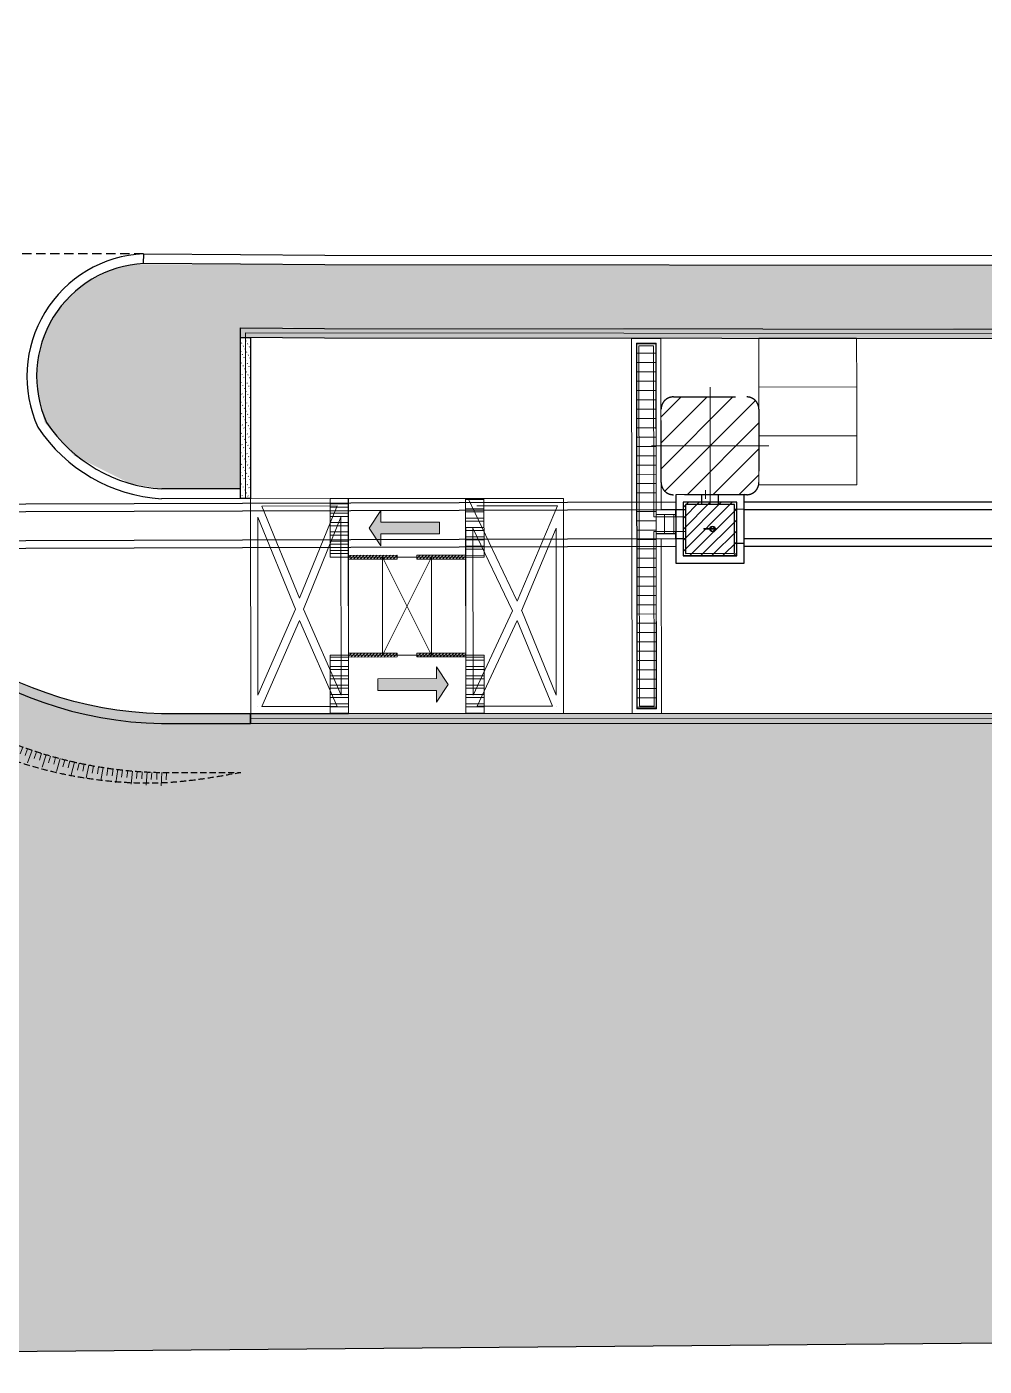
# Model space of a CAD drawing. Header units: millimetres. Extents: x -741734 to 900748, y -161760 to 44149.
# Drawn here: x -161733 to -142152, y -18580 to 8824 of the extents above; entities that cross this region are included whole.
import ezdxf

# ---------------------------------------------------------------- set-up
doc = ezdxf.new("R2010")
doc.units = ezdxf.units.MM
doc.header["$LTSCALE"] = 100
doc.header["$MEASUREMENT"] = 0
for name, pattern in [('Center', [29.999999120608162, 12.00000007375544, -5.999999682284241, 5.999999682284241, -5.999999682284241]), ('DASHDOT', [1, 0.5, -0.25, 0, -0.25]), ('DASHED', [19.049999999999997, 12.7, -6.349999999999999])]:
    doc.linetypes.add(name, pattern=pattern)
for name, color, linetype in [('0.BR.MEP DUONG TK', 3, 'Continuous'), ('4', 4, 'DASHED'), ('7', 7, 'Continuous'), ('L1-DRAINAGE-LONG_DITCH', 240, 'Continuous'), ('Layer1', 113, 'Continuous')]:
    doc.layers.add(name, color=color, linetype=linetype)
for name, color, linetype, lineweight in [('1', 1, 'Continuous', 18), ('3', 3, 'DASHDOT', 13), ('8', 251, 'Continuous', 0), ('ANGLE', 6, 'Continuous', 9), ('ARC-PAKING-AR', 8, 'Continuous', 5), ('ARC-PARKING', 2, 'Continuous', 5), ('ARC-VIEW', 90, 'Continuous', 5), ('AXIS', 10, 'Center', 5), ('hatch', 8, 'Continuous', 9), ('HTP-profile- REVISE1$0$8', 104, 'Continuous', 0), ('Trench', 30, 'Continuous', 15), ('trench cover', 74, 'Continuous', 0)]:
    doc.layers.add(name, color=color, linetype=linetype, lineweight=lineweight)
pattern_1 = [(298.9387258657642, (-1343968799.428788, -45579464.74643579), (87.51376794574965, 48.38739939217111), [10, -60])]
pattern_2 = [(45.00000056375756, (14.0185116333887, 100.7955895643681), (-0.03367596078536152, 0.03367596012265715), [])]
pattern_3 = [(45.00000056375756, (14.01851012208499, 99.99527097982354), (-0.03367596078536152, 0.03367596012265715), [])]

# ---------------------------------------------------------------- blocks, each defined once
blk = doc.blocks.new('*U27')
at = {"layer": '1', "flags": 128}
for points in [[(0.1972853749381139, 4.880044351686375e-05), (0.1974214222710572, -0.2707675525896301)], [(0.2944278680043632, 9.760128839655935e-05), (0.2945010471179783, -0.1455720482350103)], [(0.100142881703016, -9.56458384715475e-11), (0.1002160602401598, -0.1456696495384672)]]:
    blk.add_lwpolyline(points, dxfattribs=at)
blk = doc.blocks.new('*U26')
for p, rotation in [((610607.8648026916, 1197959.079965899), 58.76308660819111), ((610607.7049145837, 1197958.826140791), 56.8220747735415), ((610607.3598152233, 1197958.335458884), 52.9400511042423), ((610607.5365210145, 1197958.577876821), 54.8810629388919), ((610607.1749999878, 1197958.099165165), 50.99903926959269), ((610606.9822873917, 1197957.869266821), 49.05802743494309), ((610606.7818985812, 1197957.646027672), 47.11701560029348), ((610606.5740635117, 1197957.429703895), 45.1760037656437), ((610606.1370168661, 1197957.018787197), 41.29398009634433), ((610606.3590206829, 1197957.22054373), 43.23499193099392), ((610605.9083068207, 1197956.824665823), 39.35296826169472), ((610605.6731530016, 1197956.638402369), 37.41195642704512), ((610605.1846005251, 1197956.290294943), 33.5299327577461), ((610605.4318252583, 1197956.460210581), 35.47094459239552), ((610604.6736013363, 1197955.976062335), 29.64790908844689), ((610604.9317625035, 1197956.128850439), 31.5889209230965), ((610604.1425003395, 1197955.697146517), 25.76588541914769), ((610604.4104132749, 1197955.832105962), 27.70689725379729), ((610603.5937346838, 1197955.454827393), 21.88386174984829), ((610603.8701699721, 1197955.57133887), 23.82487358449809), ((610595.9271807376, 1197955.198105933), 16.08958014916806), ((610596.2193282039, 1197955.265661791), 9.950746629641984), ((610596.517024694, 1197955.301588602), 3.811913110116018), ((610596.8168560418, 1197955.305474336), 357.67307959059), ((610603.0298225788, 1197955.250216933), 18.00183808054893), ((610603.3135116966, 1197955.347745787), 19.94284991519853), ((610595.3728329171, 1197954.971560023), 28.36724718822014), ((610595.6439328216, 1197955.099695801), 22.22841366869406), ((610597.115383597, 1197955.277274428), 351.5342460710639), ((610597.4100873629, 1197955.221381847), 348.522040260154), ((610597.7040877601, 1197955.161684557), 348.522040260154), ((610597.9980881573, 1197955.101987267), 348.522040260154), ((610598.2920885545, 1197955.042289977), 348.522040260154), ((610601.8669675088, 1197954.957700372), 10.23779074195068), ((610602.1612315427, 1197955.016010503), 12.17880257660026), ((610602.4533517389, 1197955.084254066), 14.11981441124992), ((610602.7429928762, 1197955.16235275), 16.06082624589951), ((610594.8793387251, 1197954.632313743), 40.64491422727237), ((610595.1169901644, 1197954.815168137), 34.50608070774622), ((610598.5861242594, 1197954.982768483), 348.8866605608048), ((610598.881421679, 1197954.929940206), 350.8276723954542), ((610599.178338989, 1197954.887144132), 352.7686842301038), ((610599.4765354634, 1197954.854429371), 354.7096960647535), ((610599.7756689084, 1197954.831833464), 356.6507078994032), ((610600.0753960551, 1197954.819382342), 358.591719734053), ((610600.3753729532, 1197954.817090293), 0.5327315687016977), ((610600.675255366, 1197954.824959947), 2.473743403351987), ((610600.9746991649, 1197954.842982273), 4.414755238001544), ((610601.2733607248, 1197954.87113659), 6.35576707265114), ((610601.5708973183, 1197954.909390589), 8.296778907300897), ((610594.6626041322, 1197954.425093927), 46.78374774679843), ((610594.3015596728, 1197953.947316307), 59.06141478585057), ((610594.469272031, 1197954.195885213), 52.9225812663245), ((610594.1550082782, 1197953.685565813), 61.09171077256603), ((610594.0099855675, 1197953.422947433), 61.09171077256603), ((610593.8649628569, 1197953.160329053), 61.09171077256603), ((610593.7199401463, 1197952.897710674), 61.09171077256603), ((610593.5749174356, 1197952.635092294), 61.09171077256603), ((610593.429894725, 1197952.372473914), 61.09171077256603), ((610593.2848720144, 1197952.109855534), 61.09171077256603), ((610593.1398412372, 1197951.847241609), 61.08796805130861), ((610592.9948013719, 1197951.584632703), 61.08796805130861), ((610592.8497615067, 1197951.322023797), 61.08796805130861), ((610592.7047216414, 1197951.059414892), 61.08796805130861), ((610592.5596817761, 1197950.796805986), 61.08796805130861), ((610592.4146419108, 1197950.534197079), 61.08796805130861), ((610592.2696020455, 1197950.271588174), 61.08796805130861), ((610592.1245621803, 1197950.008979268), 61.08796805130861), ((610591.979522315, 1197949.746370362), 61.08796805130861), ((610591.8344824497, 1197949.483761456), 61.08796805130861), ((610591.6894425843, 1197949.22115255), 61.08796805130861), ((610591.544402719, 1197948.958543644), 61.08796805130861), ((610591.3993628537, 1197948.695934738), 61.08796805130861), ((610591.1092831232, 1197948.170716926), 61.08796805130861), ((610591.2543229884, 1197948.433325832), 61.08796805130861), ((610590.9642432579, 1197947.90810802), 61.08796805130861), ((610590.8192033926, 1197947.645499114), 61.08796805130861), ((610590.6741635273, 1197947.382890208), 61.08796805130861), ((610590.529123662, 1197947.120281302), 61.08796805130861)]:
    blk.add_blockref('*U27', p, dxfattribs=dict(rotation=rotation))
blk = doc.blocks.new('ARR1')
at = {"layer": 'ARC-PAKING-AR'}
h = blk.add_hatch(color=256, dxfattribs=at)
h.dxf.hatch_style = 1
h.paths.add_polyline_path([(-6.000000001396984, 0.4999999997671694), (-1.000000001513399, 0.4999999997671694), (-1.000000001280569, 1.5), (-2.328306436538696e-10, 0), (-1.000000002910383, -1.499999999534339), (-1.000000003143214, -0.4999999995343387), (-6.000000003143214, -0.4999999997671694)])
at = {"layer": 'ARC-PAKING-AR', "flags": 128}
blk.add_lwpolyline([(-6.000000001396984, 0.4999999997671694), (-1.000000001513399, 0.4999999997671694), (-1.000000001280569, 1.5), (-2.328306436538696e-10, 0), (-1.000000002910383, -1.499999999534339), (-1.000000003143214, -0.4999999995343387), (-6.000000003143214, -0.4999999997671694), (-6.000000001396984, 0.4999999997671694)], dxfattribs=at)
blk = doc.blocks.new('SB 2')
at = {"layer": '8'}
h = blk.add_hatch(dxfattribs=at)
h.set_pattern_fill('ANSI32', color=256, scale=0.01999999999999998, angle=283.8596500629135)
h.set_pattern_definition([(360, (-7.441179152810946, 8.847386894049123), (-1.387778780781446e-17, 0.1905), []), (360, (-7.377679125871509, 8.783886866178364), (-1.387778780781446e-17, 0.1905), [])])
h.paths.add_polyline_path([(-1.575001450022683, 1.842957125394605), (-1.574925910914317, 0.6428109782282263), (-1.199925911379978, 0.6428109782282263), (-1.200001450255513, 1.842957125394605)])
h = blk.add_hatch(dxfattribs=at)
h.set_pattern_fill('ANSI32', color=256, scale=0.01999999999999998, angle=283.8596500629135)
h.set_pattern_definition([(360, (-4.667177643859759, 8.747829446569085), (-1.387778780781446e-17, 0.1905), []), (360, (-4.603677616687492, 8.684329419163987), (-1.387778780781446e-17, 0.1905), [])])
h.paths.add_polyline_path([(1.199000058695674, 1.842659816378728), (1.19907559803687, 0.6408109784824774), (1.57407559803687, 0.640810978366062), (1.574000057997182, 1.842659816844389)])
h = blk.add_hatch(dxfattribs=at)
h.set_pattern_fill('ANGLE', color=256, scale=0.9999999999999994, angle=-31.14034993708653)
h.set_pattern_definition([(1.672335651513517e-11, (-12.06351724988781, 19.67472141166218), (1.77635683940025e-15, 6.985), [5.079999999999996, -1.904999999999999]), (90, (-12.06351724988781, 19.67472141166218), (-6.985000000000001, 1.332267629550188e-15), [5.079999999999993, -1.904999999999998])])
h.paths.add_polyline_path([(-1.199925910681486, 0.6828109777998179), (-1.199925911379978, 0.6028109772596508), (-0.1999259106814861, 0.6028109777253121), (-0.1999259109143168, 0.6828109783818945)])
h = blk.add_hatch(dxfattribs=at)
h.set_pattern_fill('ANSI31', color=256, scale=0.01499999999999999, angle=-31.14034993708653)
h.set_pattern_definition(pattern_2)
h.paths.add_polyline_path([(-1.199925910681486, 0.6828109777998179), (-1.199925911379978, 0.6028109772596508), (-0.1999259106814861, 0.6028109777253121), (-0.1999259109143168, 0.6828109783818945)])
h = blk.add_hatch(dxfattribs=at)
h.set_pattern_fill('ANGLE', color=256, scale=0.9999999999999994, angle=-31.14034993708653)
h.set_pattern_definition([(1.672335651513517e-11, (-6.450513472547755, 19.71753240132239), (1.77635683940025e-15, 6.985), [5.079999999999996, -1.904999999999999]), (90, (-6.450513472547755, 19.71753240132239), (-6.985000000000001, 1.332267629550188e-15), [5.079999999999993, -1.904999999999998])])
h.paths.add_polyline_path([(0.2000740887597203, 0.6828109777998179), (0.2000740880612284, 0.6028109781909734), (1.199074088362977, 0.6028109781909734), (1.199074087897316, 0.6828109777998179)])
h = blk.add_hatch(dxfattribs=at)
h.set_pattern_fill('ANSI31', color=256, scale=0.01499999999999999, angle=-31.14034993708653)
h.set_pattern_definition(pattern_2)
h.paths.add_polyline_path([(0.2000740887597203, 0.6828109777998179), (0.2000740880612284, 0.6028109781909734), (1.199074088362977, 0.6028109781909734), (1.199074087897316, 0.6828109777998179)])
h = blk.add_hatch(dxfattribs=at)
h.set_pattern_fill('ANSI32', color=256, scale=0.01999999999999998, angle=283.8596500629135)
h.set_pattern_definition([(360, (-7.441106575774029, 7.807181028649211), (-1.387778780781446e-17, 0.1905), []), (360, (-7.377606548601761, 7.743681001360528), (-1.387778780781446e-17, 0.1905), [])])
h.paths.add_polyline_path([(-1.574928872752935, -2.557766473502852), (-1.57492742035538, -1.35750760580413), (-1.19992742058821, -1.357507606153376), (-1.199928872054443, -2.557766473153606)])
h = blk.add_hatch(dxfattribs=at)
h.set_pattern_fill('ANGLE', color=256, scale=0.9999999999999994, angle=-31.14034993708653)
h.set_pattern_definition([(1.672335651513517e-11, (-12.06351724849083, 18.47472141240723), (1.77635683940025e-15, 6.985), [5.079999999999996, -1.904999999999999]), (90, (-12.06351724849083, 18.47472141240723), (-6.985000000000001, 1.332267629550188e-15), [5.079999999999993, -1.904999999999998])])
h.paths.add_polyline_path([(-1.199927420122549, -1.317507605766878), (-1.19992742035538, -1.397507606772706), (-0.1999274205882102, -1.397507606074214), (-0.1999274210538715, -1.317507606116123)])
h = blk.add_hatch(dxfattribs=at)
h.set_pattern_fill('ANSI31', color=256, scale=0.01499999999999999, angle=-31.14034993708653)
h.set_pattern_definition(pattern_3)
h.paths.add_polyline_path([(-1.199927420122549, -1.317507605766878), (-1.19992742035538, -1.397507606772706), (-0.1999274205882102, -1.397507606074214), (-0.1999274210538715, -1.317507606116123)])
h = blk.add_hatch(dxfattribs=at)
h.set_pattern_fill('ANGLE', color=256, scale=0.9999999999999994, angle=-31.14034993708653)
h.set_pattern_definition([(1.672335651513517e-11, (-6.450514981523156, 17.71721381973475), (1.77635683940025e-15, 6.985), [5.079999999999996, -1.904999999999999]), (90, (-6.450514981523156, 17.71721381973475), (-6.985000000000001, 1.332267629550188e-15), [5.079999999999993, -1.904999999999998])])
h.paths.add_polyline_path([(0.2000725788529962, -1.317507604137063), (0.2000725786201656, -1.397507603629492), (1.200072578852996, -1.397507604444399), (1.200072578620166, -1.317507603904232)])
h = blk.add_hatch(dxfattribs=at)
h.set_pattern_fill('ANSI31', color=256, scale=0.01499999999999999, angle=-31.14034993708653)
h.set_pattern_definition(pattern_3)
h.paths.add_polyline_path([(0.2000725788529962, -1.317507604137063), (0.2000725786201656, -1.397507603629492), (1.200072578852996, -1.397507604444399), (1.200072578620166, -1.317507603904232)])
h = blk.add_hatch(dxfattribs=at)
h.set_pattern_fill('ANSI32', color=256, scale=0.01999999999999998, angle=283.8596500629135)
h.set_pattern_definition([(360, (-4.666105066658929, 7.80747833836358), (-1.387778780781446e-17, 0.1905), []), (360, (-4.602605039719492, 7.743978310609236), (-1.387778780781446e-17, 0.1905), [])])
h.paths.add_polyline_path([(1.200072636594996, -2.557469163788483), (1.200074088992551, -1.357507605687715), (1.575074088294059, -1.357507606269792), (1.575072635663673, -2.557469163788483)])
for p, q in [((-2.199926359346136, -0.191254427889362), (-2.971812860341743, 1.692579663591459)), ((-1.430583911947906, 1.692579663591459), (-2.199926359346136, -0.191254427889362)), ((1.248735336819664, 1.842579663847573), (2.249075596453622, -0.2535658043343574)), ((-2.279311884893104, -0.4200715298065916), (-3.051198385888711, 1.463762561324984)), ((-1.351198386168107, 1.463762561324984), (-2.12054083426483, -0.4200715301558375)), ((-2.279311884893104, -0.4200715298065916), (-3.04992787190713, -2.17869050311856)), ((-1.349927871022373, -2.17869050311856), (-2.12054083426483, -0.4200715301558375)), ((2.34431533026509, -0.4512272190768272), (3.050074089551345, -2.17869050311856)), ((-2.199926360277459, -0.6488886326551437), (-2.970542346360162, -2.407507604919374)), ((-1.429313396802172, -2.407507605385035), (-2.199926360277459, -0.6488886326551437))]:
    blk.add_line(p, q, dxfattribs=at)
at = {"layer": '8', "flags": 128}
for points in [[(-3.201198385562748, 1.842579663614742), (-1.20119838626124, 1.842579663731158), (-1.199927871348336, -2.55750760587398), (-3.19992787251249, -2.557507604826242)], [(3.199001509929076, 1.842579663614742), (1.199001509929076, 1.842579663963988), (1.199074089294299, -2.557507605990395), (3.199074089992791, -2.55750760587398)], [(-3.049927871674299, -2.407507605035789), (-3.049927871674299, -2.407507605035789)], [(3.050074089085683, -2.407507605385035), (3.050074089085683, -2.407507605385035)]]:
    blk.add_lwpolyline(points, close=True, dxfattribs=at)
for points in [[(-2.971812860341743, 1.692579663591459), (-1.430583911947906, 1.692579663591459)], [(2.249075595987961, -0.253565804567188), (3.077899819472805, 1.692579663591459), (1.428387035382912, 1.692579664057121)], [(-3.04992787190713, -2.17869050311856), (-3.051198385888711, 1.463762561324984)], [(-1.351198386168107, 1.463762561324984), (-1.349927871022373, -2.17869050311856)], [(2.154835863271728, -0.4512272184947506), (1.349006168777123, 1.236945606069639), (1.349074088735506, -2.178690502536483)], [(3.049074089853093, -2.17869050311856), (3.049006175482646, 1.236654386390001), (2.343315330566838, -0.4512272190768272)], [(0.500074087176472, 0.642810977762565), (-0.4999274222645909, -1.357507605687715)], [(-0.4999259130563587, 0.642810978461057), (0.5000725782010704, -1.357507606735453)], [(1.350074088666588, -2.178690502420068), (2.15583586296998, -0.4512272186111659)], [(2.250075596850365, -0.6488886327715591), (1.429459614213556, -2.407507605501451)], [(2.970688564237207, -2.407507604919374), (2.250075596850365, -0.6488886327715591)], [(-1.429313397035003, -2.407507605617866), (-2.970542346360162, -2.407507604919374)], [(1.429459614213556, -2.407507605501451), (2.970688564237207, -2.407507604919374)]]:
    blk.add_lwpolyline(points, dxfattribs=at)
at = {"layer": '8'}
for points in [[(-1.575001450022683, 1.842957125394605), (-1.574925910914317, 0.6428109782282263), (-1.199925911379978, 0.6428109782282263), (-1.200001450255513, 1.842957125394605)], [(-1.19992591207847, 0.6428109768312424), (1.199074087897316, 0.6428109796252102), (1.19899999932386, 1.84257966442965), (-1.200000000419095, 1.842579663032666)], [(1.199000058928505, 1.842659816611558), (1.19907559803687, 0.6428109782282263), (1.57407559803687, 0.6428109782282263), (1.574000058462843, 1.842659816378728)], [(-1.199927421053872, -1.357507607201114), (1.199072578223422, -1.357507605338469), (1.199074086965993, 0.6428109791595489), (-1.199925912776962, 0.6428109772969037)], [(-1.199925910681486, 0.6828109777998179), (-1.199925911379978, 0.6028109772596508), (-0.1999259106814861, 0.6028109777253121), (-0.1999259109143168, 0.6828109783818945)], [(0.5000725779682398, -1.357507606735453), (0.500074087176472, 0.642810977762565), (-0.4999259130563587, 0.642810978461057), (-0.4999274222645909, -1.357507605687715)], [(0.2000740887597203, 0.6828109777998179), (0.2000740880612284, 0.6028109781909734), (1.199074088362977, 0.6028109781909734), (1.199074087897316, 0.6828109777998179)], [(-1.574928872752935, -2.557766473502852), (-1.57492742035538, -1.35750760580413), (-1.19992742058821, -1.357507606153376), (-1.199928872054443, -2.557766473153606)], [(-1.199927420122549, -1.317507605766878), (-1.19992742035538, -1.397507606772706), (-0.1999274205882102, -1.397507606074214), (-0.1999274210538715, -1.317507606116123)], [(-1.199927421053872, -2.557507607387379), (1.200072578852996, -2.557507604826242), (1.200072578154504, -1.357507605338469), (-1.199927421053872, -1.357507607666776)], [(0.2000725788529962, -1.317507604137063), (0.2000725786201656, -1.397507603629492), (1.200072578852996, -1.397507604444399), (1.200072578620166, -1.317507603904232)], [(1.200072636594996, -2.557469163788483), (1.200074088992551, -1.357507605687715), (1.575074088294059, -1.357507606269792), (1.575072635663673, -2.557469163788483)]]:
    blk.add_lwpolyline(points, close=True, dxfattribs=at)
for p, xscale, yscale, zscale, rotation in [((-0.7771894072648138, 1.239506753976457), -0.24, 0.24, 0.2399999999999999, 359.9999828893463), ((0.8396099249366671, -1.961219332879409), -0.2400000000000001, 0.2400000000000001, 0.24, 179.9999828851076)]:
    blk.add_blockref('ARR1', p, dxfattribs=dict(at, xscale=xscale, yscale=yscale, zscale=zscale, rotation=rotation))
blk = doc.blocks.new('BIKE1X2')
at = {"layer": '8'}
blk.add_lwpolyline([(0, 0), (1, 0), (1, 2), (0, 2)], close=True, dxfattribs=at)
blk = doc.blocks.new('*U41')
at = {"layer": 'ARC-VIEW', "xscale": -1000, "yscale": 1000, "zscale": 1000, "rotation": 151.0973480734846}
blk.add_blockref('BIKE1X2', (45.60182464774698, 1117.103609023616), dxfattribs=at)
blk = doc.blocks.new('*U42')
at = {"layer": '1'}
for p in [(-1750.882784748635, 966.6485783731674), (-875.4413923743174, 483.3242891865837), (0, 0)]:
    blk.add_blockref('*U41', p, dxfattribs=at)
blk = doc.blocks.new('FD1')
at = {"layer": 'ANGLE', "flags": 128}
blk.add_lwpolyline([(-0.7058112022932619, -1.406106438495044), (-1.105762906605378, -1.406106229413126), (-1.105762253748253, 2.093456559923652), (-1.495761890430003, 2.093456559923652), (-1.49576446111314, -5.371899424826552), (-1.105764656094834, -5.371899425525044), (-1.105763056548312, -1.796106228612189), (-0.7058112032245845, -1.796106437926937)], dxfattribs=at)
at = {"layer": 'Trench', "ltscale": 5}
for p, q in [((-0.5008112017530948, -1.451106658212666), (-0.7008112019393593, -1.451106658212666)), ((-0.5008112024515867, -1.751106657444325), (-0.7008112024050206, -1.751106558258471))]:
    blk.add_line(p, q, dxfattribs=at)
at = {"layer": 'Trench', "flags": 128}
for points in [[(-0.7058112022932619, -1.451106657979835), (-0.7058112022932619, -1.301106389037159), (-1.000762801151723, -1.301106234321196), (-1.000762240495533, 2.198456560137856), (-1.600761773297563, 2.198456560021441), (-1.600764460628852, -5.476899425157171), (-1.000764655647799, -5.476899425506417), (-1.000763058895245, -1.901106234181498), (-0.7058112029917538, -1.901106389130291), (-0.7058112034574151, -1.751106556395825)], [(-0.7058112029917538, -1.801106436651025), (-1.100763057358563, -1.80110623024666), (-1.100764656206593, -5.376899425995362), (-1.500764460768551, -5.376899425413285), (-1.500762037700042, 2.098456559811893), (-1.100762110669166, 2.098456559811893), (-1.100762901827693, -1.401106230921869), (-0.7058112022932619, -1.401106437326234)]]:
    blk.add_lwpolyline(points, dxfattribs=at)
at = {"layer": 'Trench', "ltscale": 0.3}
blk.add_lwpolyline([(-0.7058112034574151, -1.751106556395825), (-1.150763123296201, -1.751106334973883), (-1.150764655787498, -5.326899425366719), (-1.450764460256323, -5.326899424901058), (-1.450762039516121, 2.048456560114573), (-1.150762264616787, 2.048456488868396), (-1.150763023179024, -1.45110633585864), (-0.7058112027589232, -1.45110655658209)], dxfattribs=at)

msp = doc.modelspace()

# ---------------------------------------------------------------- hatches: boundary and pattern name
at = {"layer": '8'}
h = msp.add_hatch(dxfattribs=at)
h.set_pattern_fill('ACAD_ISO07W100', color=256, scale=20, angle=-61.06127413423579)
h.set_pattern_definition(pattern_1)
edge = h.paths.add_edge_path()
edge.add_arc((-170323.4521667848, 161.4168451854821), 3800.000000073279, 17.460766114095577, 90.03043669838951, ccw=False)
edge.add_line((-166698.5461400938, 1301.616958418337), (-166309.4223065255, 64.52066926955013))
edge.add_arc((-158815.9807588996, 2421.958810347428), 7855.519130948332, 197.4635853662213, 268.820790157849)
edge.add_line((-158977.6445255203, -5431.896653261327), (-157155.3669175839, -5429.844090231869))
edge.add_line((-157155.3669175839, -5429.844090231869), (-157155.4532376372, -5229.351997112855))
edge.add_line((-157155.4532376372, -5229.351997112855), (-158977.8946820369, -5231.896809832717))
edge.add_arc((-158815.9599142168, 2421.91671518882), 7655.526392406441, 197.4569126425407, 268.7879513029593, ccw=False)
edge.add_line((-166118.8943243001, 125.3468062044703), (-166507.7616125594, 1361.627490719373))
edge.add_arc((-170323.4521241842, 161.4169036377234), 3999.999941730767, 17.46076549965315, 90.03043608246419)
edge.add_line((-170325.576963455, 4161.416281000711), (-170325.4708049712, 3961.416309087654))
h = msp.add_hatch(dxfattribs=at)
h.set_pattern_fill('GRASS', color=256, scale=20, angle=-61.06127413423579)
h.set_pattern_definition([(90, (-64166.67674127943, -723.460511204903), (-359.2102448008186, 359.2102447991816), [95.25, -623.1704896]), (45.00000000013054, (-64166.67674127943, -723.460511204903), (-359.2102448435846, 359.2102448419477), [95.25, -412.75]), (135.0000000001305, (-64166.67674127943, -723.460511204903), (-359.2102448419477, -359.2102448435846), [95.24999999999999, -412.7499999999999])])
h.paths.add_polyline_path([(-157360.0285672257, -628.7672883042833), (-158977.048165712, -631.8878382405383), (-159629.920499539, -516.9385125644621), (-160765.2035976525, 50.36416560778162), (-161369.5167989426, 728.9319670173572), (-161525.8827883319, 1385.388656706142), (-161535.881790288, 1838.779780128389), (-161448.1128346627, 2342.190584593161), (-161262.3172501919, 2775.666632883367), (-160963.3800854885, 3222.723033384944), (-160562.00564628, 3565.906066381431), (-160026.511892003, 3838.752261673159), (-159593.407399897, 3966.986588269297), (-115738.3450168727, 3923.019590755051), (-111507.4890893577, 2619.755509198643), (-157364.1342703803, 2666.095981595747)])
h = msp.add_hatch(dxfattribs=at)
h.set_pattern_fill('ACAD_ISO07W100', color=256, scale=20, angle=-61.06127413423579)
h.set_pattern_definition([(298.9387258657642, (-1344009432.241023, -45328394.96660015), (87.51376794574965, 48.38739939217111), [10, -60])])
h.paths.add_polyline_path([(-110826.4069785906, 2619.230120536697), (-155646.1031546795, 2653.804166429094), (-157361.2889968867, 2666.075624854129), (-157361.2033697173, 2466.069893489883), (-155646.8957442616, 2453.804718178872), (-131268.6423808781, 2434.999261492572), (-131269.215572465, 2134.999615151843), (-130669.0448654254, 2134.536641477607), (-130668.8134444703, 2434.536551945552), (-110856.5881762756, 2419.253342721961), (-103243.2643269587, 74.0608576091472), (-103331.9072238917, -212.5443652936956), (-102758.3322390218, -389.2272133739898), (-102670.0159684329, -102.5213779788464), (-101068.3939025949, -595.8817167304223), (-81809.75010105944, 667.6754846005933), (-81809.75009296834, 868.1054882319877), (-101044.7252823997, -393.8988181675086)])
h.paths.add_polyline_path([(-130786.4926520723, 2202.267994463502), (-131151.3689082407, 2202.267994496913), (-131151.1492721408, 2567.267933828349), (-130786.2730162386, 2567.267933784053)], flags=16)
h.paths.add_polyline_path([(-103199.5796309784, -182.6763984530699), (-103092.1281677247, 166.1490353995468), (-102743.3027342758, 58.69757287611719), (-102850.7541976226, -290.1278613005998)], flags=16)
h = msp.add_hatch(dxfattribs=at)
h.set_pattern_fill('ACAD_ISO07W100', color=256, scale=20, angle=-61.06127413423579)
h.set_pattern_definition(pattern_1)
h.paths.add_polyline_path([(-157159.4533808269, 2464.626453934121), (-157158.0859608138, -828.099853680993), (-157359.8467869442, -828.7673562387354), (-157361.203369926, 2466.069893374515)])
h = msp.add_hatch(dxfattribs=at)
h.set_pattern_fill('ANSI31', color=256, scale=50.00000000000004, angle=-61.00497394804669)
h.set_pattern_definition([(45.05547705196199, (-44875.12327605754, -3221.040588892531), (-112.3618388488489, 112.1444589380382), [])])
h.paths.add_polyline_path([(-148304.4427301725, -904.5198270596738), (-147214.7574286159, -903.4647302585945), (-147213.7020279496, -1993.464219392481), (-148303.3873313696, -1994.519315613288)])
h = msp.add_hatch(color=256, dxfattribs=at)
h.dxf.hatch_style = 1
edge = h.paths.add_edge_path()
edge.add_arc((-147879.0723228049, -1449.108214248467), 5.999999999999999, 0, 360)
h = msp.add_hatch(color=256, dxfattribs=at)
h.dxf.hatch_style = 1
edge = h.paths.add_edge_path()
edge.add_arc((-147779.0723705196, -1449.011388193554), 5.999999999999999, 0, 360)
h = msp.add_hatch(color=256, dxfattribs=at)
h.dxf.hatch_style = 1
edge = h.paths.add_edge_path()
edge.add_arc((-147709.0724035001, -1448.943610664835), 57.00000000000001, 0, 360)
edge = h.paths.add_edge_path(flags=17)
edge.add_arc((-147709.0724035001, -1448.943610664835), 43.00000000000002, 0, 360)
h = msp.add_hatch(color=256, dxfattribs=at)
h.dxf.hatch_style = 1
edge = h.paths.add_edge_path()
edge.add_arc((-147739.0723892323, -1448.972658376588), 5.999999999999999, 0, 360)
h = msp.add_hatch(color=256, dxfattribs=at)
h.dxf.hatch_style = 1
edge = h.paths.add_edge_path()
edge.add_arc((-147739.0723892323, -1448.972658376588), 5.999999999999999, 0, 360)
h = msp.add_hatch(color=256, dxfattribs=at)
h.dxf.hatch_style = 1
edge = h.paths.add_edge_path()
edge.add_arc((-147639.0724350844, -1448.875832203456), 5.999999999999999, 0, 360)
h = msp.add_hatch(dxfattribs=at)
h.set_pattern_fill('ACAD_ISO07W100', color=256, scale=20, angle=-61.06127413423579)
h.set_pattern_definition(pattern_1)
h.paths.add_polyline_path([(-157155.4529979262, -5229.347864539479), (-157155.3673718588, -5429.350138897542), (-79810.5164404125, -5406.363253763178), (-79810.6563629026, -5206.363123713294)])
at = {"layer": 'hatch'}
h = msp.add_hatch(dxfattribs=at)
h.set_pattern_fill('ANSI31', color=256, scale=59.99999999999999, angle=253.9950260519533)
h.set_pattern_definition([(0.05547705196202468, (-79214.12105825078, -5217.691534586367), (-0.1844529708335898, 190.499910701033), [])])
h.paths.add_polyline_path([(-149257.5383115129, 2343.014945678588), (-148867.5388575559, 2343.392565621471), (-148860.3128765184, -5121.959922737617), (-149250.312498573, -5122.337542178342)])
h = msp.add_hatch(dxfattribs=at)
h.set_pattern_fill('ANSI31', color=256, scale=3000.000000000001, angle=-2.341824074336907e-06, style=0)
h.set_pattern_definition([(44.99999765817588, (-147759.7501184775, 251.0076492306835), (-265.1650321069861, 265.1650537829242), [])])
edge = h.paths.add_edge_path()
edge.add_line((-148759.7501490158, -498.9923102658649), (-148759.7500879308, 1001.007690019062))
edge.add_arc((-148509.7500879669, 1001.00767992159), 249.9999999639406, 89.99999768315848, 179.9999976858299, ccw=False)
edge.add_line((-148509.7500778578, 1251.007679885544), (-147009.7500778056, 1251.0076188003))
edge.add_arc((-147009.7500880311, 1001.007618708201), 250.0000000920994, -2.3408372271660483e-06, 89.99999765649142, ccw=False)
edge.add_line((-146759.750087939, 1001.007608494372), (-146759.7501490237, -498.9923920233559))
edge.add_arc((-147009.7501489297, -498.9923816347874), 249.999999906024, 269.9999976164441, 359.9999976191155, ccw=False)
edge.add_line((-147009.75015933, -748.9923815408256), (-148509.7501593822, -748.992320222751))
edge.add_arc((-148509.7501492148, -498.9923204217047), 249.9999998010465, 179.999997672453, 269.9999976697849, ccw=False)
h = msp.add_hatch(dxfattribs=at)
h.set_pattern_fill('ANSI31', color=256, scale=59.99999999999999, angle=163.9950260619345)
h.set_pattern_definition([(270.0554770619431, (-152818.8859360374, -67574.71615465281), (190.4999107010009, 0.1844530040193746), [])])
h.paths.add_polyline_path([(-148464.1995173807, -1155.781537071278), (-148463.8218979393, -1545.781353508413), (-148863.773563694, -1546.168400517083), (-148864.1510340131, -1156.168583767896)])
at = {"layer": 'HTP-profile- REVISE1$0$8'}
h = msp.add_hatch(dxfattribs=at)
h.set_pattern_fill('GRASS', color=256, scale=20, angle=-61.06127413423579)
h.set_pattern_definition([(90, (-64126.57342553814, -138841.7009834248), (-359.2102448000001, 359.2102448), [95.25, -623.1704896]), (44.99999999999999, (-64126.57342553814, -138841.7009834248), (-359.2102448427661, 359.2102448427661), [95.24999999999996, -412.7499999999998]), (135, (-64126.57342553814, -138841.7009834248), (-359.2102448427661, -359.2102448427661), [95.25000000000001, -412.7500000000001])])
edge = h.paths.add_edge_path()
edge.add_line((68849.99999929918, -1949.08179863065), (68850.00000062399, -4450.000002693414))
edge.add_line((68850.00000063796, -4450.000002611196), (69300.00000042317, -4450.000001619075))
edge.add_line((69300.00000036345, -4450.000001757406), (69300.0000002879, -5550.000001521403))
edge.add_line((69300.00000046729, -5550.000001441571), (68849.99999610474, -5550.000001372857))
edge.add_line((68849.99999590334, -5550.000001428649), (68849.99998703261, -7949.95087984149))
edge.add_line((68849.99998709769, -7949.950879827957), (68000.00133869157, -7949.972925280978))
edge.add_line((68000.00133879366, -7949.97292522341), (56700.12315711903, -7949.972926076298))
edge.add_line((56700.12315701717, -7949.972926126327), (7000.000235859654, -7949.999998400221))
edge.add_line((7000.000235931948, -7949.999998388928), (-39298.76032241492, -7949.999998382729))
edge.add_line((-39298.76032236149, -7949.999998298706), (-42594.81703073881, -7993.299458720081))
edge.add_line((-42594.81703092228, -7993.299458788591), (-79800.69597694743, -8349.999719184038))
edge.add_line((-79800.6959767968, -8349.99971915211), (-79803.5461166529, -5406.423719535203))
edge.add_line((-79803.546116777, -5406.423719657701), (-157357.8229184595, -5429.87060839351))
edge.add_line((-157357.8229183245, -5429.870608306315), (-158977.6445249243, -5431.896653365082))
edge.add_arc((-158815.9807585105, 2421.958810043056), 7855.519130735323, 197.4607661269834, 268.8207901581291, ccw=False)
edge.add_line((-166309.5382944315, 64.88938671525102), (-166698.546139985, 1301.616959203209))
edge.add_arc((-170323.4521684835, 161.416842347011), 3800.000002851213, 17.46076615910591, 90.03043666774379)
edge.add_line((-170325.4708046473, 3961.416308994347), (-172485.1187481846, 3960.269059278275))
edge.add_line((-172485.118748191, 3960.269059313054), (-178024.4619621563, 3957.688297324989))
edge.add_line((-178024.4619621867, 3957.688297233719), (-183678.4445862697, 3974.544904387731))
edge.add_line((-183678.4445863289, 3974.544904406124), (-188659.6756946985, 3964.247662131966))
edge.add_arc((-187641.1384515374, -4036.378035403264), 8065.198675031729, 97.25513817184756, 123.009209465591)
edge.add_arc((-184124.3874261519, -7586.845878554101), 12998.07618345316, 127.4874039761681, 158.3936038392575)
edge.add_arc((-186482.1961987633, -6236.77963118552), 10316.06656168179, 160.5434767083944, 174.8994489977218)
edge.add_line((-196757.4133083392, -5319.641333076521), (-196956.3266755732, -5298.56500740585))
edge.add_line((-196956.3266756858, -5298.565007444762), (-196956.326732988, -18579.73739309475))
edge.add_line((-196956.3267328769, -18579.73739296087), (-139471.2672260668, -18078.36317640854))
edge.add_line((-139471.2672260529, -18078.36317651812), (-139342.5852997227, -17748.96833463974))
edge.add_line((-139342.585299867, -17748.96833461395), (-138410.431002849, -17744.34595025436))
edge.add_line((-138410.4310027875, -17744.3459503036), (-138283.2669344182, -18069.40179128933))
edge.add_line((-138283.2669343546, -18069.40179123159), (-130462.7944974498, -18092.11452326278))
edge.add_line((-130462.7944975344, -18092.11452330544), (-121424.2476122633, -18075.5253842168))
edge.add_line((-121424.2476121429, -18075.52538408421), (-110385.0070908342, -18089.69298256582))
edge.add_line((-110385.0070908794, -18089.69298267271), (-105951.5840003438, -18099.7278177712))
edge.add_line((-105951.5840003407, -18099.72781778872), (-105907.7279617675, -17786.38192604505))
edge.add_line((-105907.7279617635, -17786.38192593644), (-104963.733823181, -17786.63992645885))
edge.add_line((-104963.7338232517, -17786.63992657349), (-104744.0227056219, -18119.94462924497))
edge.add_line((-104744.0227056078, -18119.94462918595), (-97713.5826431897, -18088.12436509423))
edge.add_line((-97713.58264322206, -18088.12436516653), (-85474.83078534098, -18068.68314756028))
edge.add_line((-85474.83078532992, -18068.68314752227), (-76501.58824815345, -18020.78359303431))
edge.add_line((-76501.58824805939, -18020.78359306208), (-76484.81269347866, -17842.39194316731))
edge.add_line((-76484.81269353465, -17842.39194311632), (-75462.5816828974, -17818.817364644))
edge.add_line((-75462.58168282709, -17818.81736468605), (-75309.2747350334, -18040.28966508081))
edge.add_line((-75309.27473505307, -18040.28966504917), (-65750.37709349627, -18007.9496342871))
edge.add_line((-65750.37709357706, -18007.94963424874), (-54829.8752847279, -17997.49776356766))
edge.add_line((-54829.87528460985, -17997.49776361196), (-42929.69371087837, -17965.42125797205))
edge.add_line((-42929.69371084147, -17965.42125794641), (-37783.6806114252, -17951.55036739627))
edge.add_line((-37783.68061140552, -17951.55036740878), (-22493.18703136954, -17954.21029441536))
edge.add_line((-22493.18703151564, -17954.21029441222), (-17500.25885427324, -17942.84282773282))
edge.add_line((-17500.25885424716, -17942.84282776841), (-9109.316627674154, -17949.51751700934))
edge.add_line((-9109.316627743654, -17949.51751705713), (-123.7202323003439, -17940.49446190454))
edge.add_line((-123.7202321519144, -17940.49446172675), (12177.68041802093, -17920.69430467999))
edge.add_line((12177.68041792815, -17920.69430480059), (12357.94013881194, -17734.18309071439))
edge.add_line((12357.9401388953, -17734.1830906691), (13252.93806934543, -17707.82584007026))
edge.add_line((13252.9380692516, -17707.82584008516), (13377.15010980109, -17907.6767067787))
edge.add_line((13377.15010991902, -17907.6767067262), (22399.51160884812, -17921.74752947286))
edge.add_line((22399.51160866371, -17921.74752955139), (31663.3672801723, -17919.98912841376))
edge.add_line((31663.36728020199, -17919.98912849429), (41867.34609843954, -17911.48762662028))
edge.add_line((41867.34609850938, -17911.48762652313), (41908.26875040843, -17559.76993192479))
edge.add_line((41908.26875043684, -17559.7699319761), (42890.67633634852, -17536.50332758058))
edge.add_line((42890.67633626983, -17536.50332753884), (42933.48688924673, -17932.19545088179))
edge.add_line((42933.48688934511, -17932.19545085949), (50052.7049400449, -17947.27368211231))
edge.add_line((50052.70494006528, -17947.27368212212), (62066.59024031286, -17934.46808251643))
edge.add_line((62066.59024027479, -17934.468082509), (71332.06193238194, -17950.09900202049))
edge.add_line((71332.06193237659, -17950.09900204977), (74065.6190231042, -17919.59273127589))
edge.add_line((74065.61902301107, -17919.59273136139), (86328.35853757779, -17949.73570826638))
edge.add_line((86328.35853758804, -17949.73570817348), (98127.98304515996, -17886.28119273571))
edge.add_line((98127.98304530513, -17886.28119267477), (101206.1641183811, -17898.33441617058))
edge.add_line((101206.1641183032, -17898.33441621042), (101369.8773320193, -17776.96315205703))
edge.add_line((101369.877331984, -17776.96315208182), (102339.3315713938, -17819.13515077194))
edge.add_line((102339.3315713839, -17819.13515071152), (102410.2363644231, -17866.77452885319))
edge.add_line((102410.2363643274, -17866.77452891134), (109120.3272518939, -17892.09799861262))
edge.add_line((109120.3272520208, -17892.0979985724), (171537.0929258011, -17863.05381231819))
edge.add_line((171537.0929257253, -17863.05381233548), (171523.1637913827, 4316.178411389643))
edge.add_line((171523.1637914653, 4316.178411348141), (156704.6889197616, 4327.952689405764))
edge.add_line((156704.6889198474, 4327.952689477592), (99139.21269406227, 4291.800072412909))
edge.add_line((99139.21269389172, 4291.80007230991), (86385.89520695002, 5182.885397442093))
edge.add_arc((86125.5368320786, 189.6686470119748), 5000.000000033817, 87.01516287621155, 135.3997631547634)
edge.add_line((82565.42111469852, 3700.448628523969), (79990.08974152477, 1088.927044236771))
edge.add_arc((72727.45367403375, 8250.918202637695), 10200.00000010113, -89.99999998937648, -44.600236812526475, ccw=False)
edge.add_line((72727.45367595437, -1949.081797555322), (71499.9999994724, -1949.08179621576))
edge.add_line((71499.99999935622, -1949.081796355778), (68849.999999271, -1949.081798687839))

# ---------------------------------------------------------------- linework, layer by layer
for p, q in [((-159348.5891014708, 4180.332340779016), (-157362.261536062, 4166.120973452227)), ((-157362.261536062, 4166.120973452227), (-155640.1587340152, 4153.800027029123)), ((-155640.1587340152, 4153.800027029123), (-111550.7231482479, 4119.789306402672)), ((-157363.6924180344, 3966.126092244522), (-159349.1822935934, 3980.331466072937)), ((-155640.951323655, 3953.800578883151), (-157363.6924180344, 3966.126092244522)), ((-111550.8774287694, 3919.789365882112), (-155640.951323655, 3953.800578883151)), ((-157360.3289049128, -628.7678679733654), (-158973.7437494737, -631.8814611810376)), ((-157359.9429425935, -828.7674955341499), (-158979.9148267566, -831.8937426328193))]:
    msp.add_line(p, q)
at = {"flags": 128}
msp.add_lwpolyline([(-170325.4708049712, 3961.416309087654, -0.3276699977589523), (-166698.5461400938, 1301.616958418337), (-166309.4223065255, 64.52066926955013, 0.3218216856495847), (-158977.6445255203, -5431.896653261327), (-157155.3669175839, -5429.844090231869), (-157155.4532376372, -5229.351997112855), (-158977.8946820369, -5231.896809832717, -0.3216956943643794), (-166118.8943243001, 125.3468062044703), (-166507.7616125594, 1361.627490719373, 0.3276699977517876), (-170325.576963455, 4161.416281000711)], format="xyb", close=True, dxfattribs=at)
msp.add_lwpolyline([(-159348.5891015285, 4180.332340883324), (-159350.019984069, 3980.337459225208)], dxfattribs=at)
msp.add_lwpolyline([(-131268.7303423698, 2434.999329428712), (-155646.8957444702, 2453.804718063504), (-157361.203369926, 2466.069893374515), (-157361.2889971528, 2666.07562484307), (-155646.1031546795, 2653.804166429094), (-110826.4069787993, 2619.230120421329), (-101044.7252828749, -393.8988182939356), (-81809.75009317696, 868.1054881166201), (-81809.75010126806, 667.6754844852258), (-101068.3939028613, -595.8817167414818), (-102669.7930906203, -102.5900327403797)])
for points in [[(-157159.4533808269, 2464.626453934121), (-157158.0859608138, -828.099853680993), (-157359.8467869442, -828.7673562387354), (-157361.203369926, 2466.069893374515)], [(-157155.4529979262, -5229.347864539479), (-157155.3673718588, -5429.350138897542), (-79810.5164404125, -5406.363253763178), (-79810.6563629026, -5206.363123713294)]]:
    msp.add_lwpolyline(points, close=True, dxfattribs=at)
for centre, radius, start, end in [((-159221.4834098683, 1673.341272160294), 2510.211161448451, 92.90243922221194, 204.4608077494389), ((-159221.4834098683, 1673.341272160294), 2310.21116144845, 92.90243922221194, 204.0773843407603), ((-158775.4081507439, 2430.795429716702), 3269.092169961907, 213.3430581679346, 266.4133695638095), ((-158775.4081507439, 2430.795429716702), 3069.092169961907, 213.6345595957701, 266.2947619103565)]:
    msp.add_arc(centre, radius, start, end)
at = {"layer": '0.BR.MEP DUONG TK', "ltscale": 5, "flags": 128}
msp.add_lwpolyline([(-196956.3266762763, -5298.565007362515), (-196956.326733618, -18579.73739309836), (-139471.2672266434, -18078.36317643581), (-139342.5853004572, -17748.96833453164), (-138410.431003378, -17744.34595022118), (-138283.2669347362, -18069.40179103392), (-130462.7944981249, -18092.11452322325), (-121424.2476126757, -18075.52538410632), (-110385.0070917362, -18089.69298260158), (-105951.5840009309, -18099.72781770641), (-105907.7279622962, -17786.38192595856), (-104963.7338238421, -17786.63992649119), (-104744.022706198, -18119.94462910376), (-97713.58264381229, -18088.12436508434), (-85474.83078592014, -18068.68314743997), (-76501.58824864961, -18020.78359297989), (-76484.81269412488, -17842.39194303413), (-75462.58168341755, -17818.81736460386), (-75309.27473570104, -18040.28966486256), (-65750.37709410978, -18007.94963427086), (-54829.87528520008, -17997.49776352965)], dxfattribs=at)
at = {"layer": '1', "ltscale": 0.1, "flags": 128}
for points in [[(-157258.9663739544, -828.4336050696438), (-157260.3711891901, 2565.351140760176), (-110841.4975770912, 2519.241731750197), (-101056.5595930589, -494.8902674189303), (-81809.75009733788, 767.8904865095392)], [(-157155.4100781144, -5329.598043746606), (-79810.58640155313, -5306.363188680611)]]:
    msp.add_lwpolyline(points, dxfattribs=at)
at = {"layer": '1'}
for centre, radius in [((-147879.0723228049, -1449.108214248467), 5.999999999999999), ((-147779.0723705196, -1449.011388193554), 5.999999999999999), ((-147709.0724035001, -1448.943610664835), 57.00000000000001), ((-147709.0724035001, -1448.943610664835), 50.00000000000003), ((-147709.0724035001, -1448.943610664835), 43.00000000000002), ((-147739.0723892323, -1448.972658376588), 5.999999999999999), ((-147739.0723892323, -1448.972658376588), 5.999999999999999), ((-147639.0724350844, -1448.875832203456), 5.999999999999999)]:
    msp.add_circle(centre, radius, dxfattribs=at)
at = {"layer": '3'}
for p, q in [((-147779.0781802945, -1443.011391303444), (-147739.0781978441, -1442.972660437605)), ((-147779.0665605119, -1455.011384967045), (-147739.06657969, -1454.972655499761))]:
    msp.add_line(p, q, dxfattribs=at)
at = {"layer": '4', "ltscale": 0.15}
msp.add_lwpolyline([(-159348.5891014708, 4180.332340779016), (-170325.5770489289, 4161.416280872538)], dxfattribs=at)
at = {"layer": '4', "ltscale": 0.1, "flags": 128}
msp.add_lwpolyline([(-178025.7196959602, 2957.687602770457), (-172484.6528516761, 2960.26916795806), (-170324.9395842683, 2961.416449987737, -0.3276699977567749), (-167652.4687788305, 1001.564296868979), (-167263.3449450538, -235.5319921644987, 0.3221720030695068), (-158986.9831560308, -6431.909116158611), (-157356.5721370508, -6429.869826037437)], format="xyb", dxfattribs=at)
at = {"layer": '4'}
msp.add_lwpolyline([(-148759.7501490158, -498.9923102658649), (-148759.7500879308, 1001.007690019062, -0.4142135623867342), (-148509.7500778578, 1251.007679885544), (-147009.7500778056, 1251.0076188003, -0.4142135623594559), (-146759.750087939, 1001.007608494372), (-146759.7501490237, -498.9923920233559, -0.4142135623867342), (-147009.75015933, -748.9923815408256), (-148509.7501593822, -748.992320222751, -0.414213562359456)], format="xyb", close=True, dxfattribs=at)
at = {"layer": '4', "ltscale": 0.1}
msp.add_rational_spline([(-178025.4914064992, 2467.687655992224), (-176178.4691250401, 2468.548177829362), (-174331.4468435233, 2469.408699562191), (-172484.4245620065, 2470.269221295137), (-171764.5094702027, 2470.651653833804), (-171044.5943780395, 2471.034086707456), (-170324.6792860848, 2471.416519465682), (-170324.4723278421, 2471.416629061394), (-170324.2653689485, 2471.416711364756), (-170324.0584102736, 2471.416765486181), (-170009.3177498081, 2431.067432816664), (-169281.988152182, 2337.824748782732), (-168290.1853600154, 1474.089175952016), (-167886.255573407, 283.0036078713019), (-167493.2188379487, -777.0996776874526), (-167243.6231675476, -1354.087924787833), (-167160.038619929, -1583.194421572203), (-165310.7020153152, -5414.483474507142), (-161536.9348844257, -7385.333306024841), (-157356.572137641, -6429.869825955073)], [1, 1, 1, 1, 1, 1, 1, 0.999999993979883, 0.999999993979883, 1, 1, 1, 1, 1, 1, 1, 1, 0.8500995747465249, 0.8500995747465249, 1], degree=3, knots=[0, 0, 0, 0, 1, 1, 1, 2, 2, 2, 2.000268777611531, 2.000268777611531, 2.000268777611531, 2.935722438109309, 4.161994985294942, 5.57721181086341, 6.779690774278466, 7.511290340384726, 7.511290340384726, 7.511290340384726, 8.878980041516666, 8.878980041516666, 8.878980041516666, 8.878980041516666], dxfattribs=at)
at = {"layer": '7'}
for p, q in [((-147934.5929845119, -749.161644343927), (-147934.3993324005, -949.1615504280489)), ((-147584.399497072, -948.8226606888056), (-147584.5931491831, -748.8227548375144))]:
    msp.add_line(p, q, dxfattribs=at)
msp.add_lwpolyline([(-148258.4309231744, -1949.475765562558), (-147258.7455790471, -1948.50781212977), (-147259.7138363449, -948.5082807745493), (-148259.3991804721, -949.4762342073373)], close=True, dxfattribs=at)
at = {"layer": '8'}
msp.add_line((-147851.0312893682, -835.6143884711782), (-147851.1426966907, -658.9150919954409), dxfattribs=at)
at = {"layer": '8', "ltscale": 10}
for p, q in [((-147779.0781802945, -1443.011391303444), (-147879.0781321145, -1443.10821712506)), ((-147779.0665605119, -1455.011384967045), (-147879.0665137286, -1455.108211139246)), ((-147639.0782450923, -1442.875835197163), (-147739.0781978441, -1442.972660437605)), ((-147639.066626473, -1454.875829793193), (-147739.06657969, -1454.972655499761))]:
    msp.add_line(p, q, dxfattribs=at)
at = {"layer": 'AXIS', "ltscale": 3}
for points in [[(-147759.7500697953, 1451.00764899276), (-147759.7501676249, -948.9923509975197)], [(-148959.7501187057, 251.0076983780891), (-146559.7501182496, 251.0076003161084)]]:
    msp.add_lwpolyline(points, dxfattribs=at)
at = {"layer": 'hatch'}
msp.add_line((-148863.7736176387, -1546.168400512252), (-148864.1510340131, -1156.168583767896), dxfattribs=at)
at = {"layer": 'L1-DRAINAGE-LONG_DITCH', "ltscale": 0.1}
for p, q in [((-147059.9434632307, -1048.314897879551), (-147259.9433687337, -1048.508549058926)), ((-147059.2656719339, -1748.324850680423), (-147259.2655774357, -1748.518503023981))]:
    msp.add_line(p, q, dxfattribs=at)
for points in [[(-148459.4478364728, -899.3216762553784), (-168408.916551716, -965.3222152229864)], [(-168408.7713129001, -1115.322409544024), (-148459.3025980738, -1049.321199442173)], [(-148459.3025983067, -1049.321199442405), (-148259.3031455126, -1048.659517211519)], [(-114689.4481549297, -898.8548342415306), (-147059.7616867278, -898.9919554970111)], [(-147059.6164476856, -1048.992383463483), (-114689.3027818309, -1048.99371360481)], [(-148458.7216454103, -1649.319291258958), (-168408.1903571449, -1715.324175194255)], [(-168408.045117338, -1865.324912126409), (-148458.5764070095, -1799.318816308398)], [(-148258.722192186, -1648.657572356809), (-148458.721645643, -1649.319291375577)], [(-114688.7217552391, -1649.068157305912), (-147059.0352870374, -1649.205278328562)], [(-147058.8900477592, -1799.20570955443), (-114688.5763819471, -1799.206995690765)]]:
    msp.add_lwpolyline(points, dxfattribs=at)
at = {"layer": 'Layer1'}
for points in [[(-148458.237177497, -2149.669323292648), (-147058.5520209677, -2148.31406656839), (-147059.9075810912, -748.3147228107264), (-148459.5927378531, -749.6699797680194)], [(-148308.3824869293, -1999.524155373598), (-147208.6971895855, -1998.45937576858), (-147209.7622723575, -898.4598906140309), (-148309.4475706323, -899.524670569197)]]:
    msp.add_lwpolyline(points, close=True, dxfattribs=at)
at = {"layer": 'Trench', "ltscale": 5}
for p, q in [((-148259.1560414288, -1200.583243086206), (-148459.1559483284, -1200.776894616196)), ((-148258.8655647758, -1500.583101690019), (-148458.8654717716, -1500.776653917797))]:
    msp.add_line(p, q, dxfattribs=at)
at = {"layer": 'trench cover'}
msp.add_lwpolyline([(-148303.3873313696, -1994.519315613288), (-147213.7020279496, -1993.464219392481), (-147214.7574286159, -903.4647302585945), (-148304.4427301725, -904.5198270596738)], close=True, dxfattribs=at)

# ---------------------------------------------------------------- block references
at = {"xscale": 1000, "yscale": 1000, "zscale": 1000, "rotation": 298.9387258657642}
msp.add_blockref('*U26', (-1343995566.653302, -45301721.15391687), dxfattribs=at)
at = {"layer": '1', "rotation": 118.9387258657642}
msp.add_blockref('*U42', (-145760.4847183137, 1954.185964246455), dxfattribs=at)
at = {"layer": 'ARC-PARKING', "xscale": 999.9999999999998, "yscale": 999.9999999999998, "zscale": 999.9999999999998, "rotation": 0.02611755149882563}
msp.add_blockref('SB 2', (-153955.9971375437, -2671.891630026861), dxfattribs=at)
at = {"layer": 'Trench', "xscale": 1000.000000000001, "yscale": 1000.000000000001, "zscale": 1000.000000000001, "rotation": 0.05547705196201144}
msp.add_blockref('FD1', (-147759.7501183022, 251.0076491096406), dxfattribs=at)

doc.saveas('drawing.dxf')
